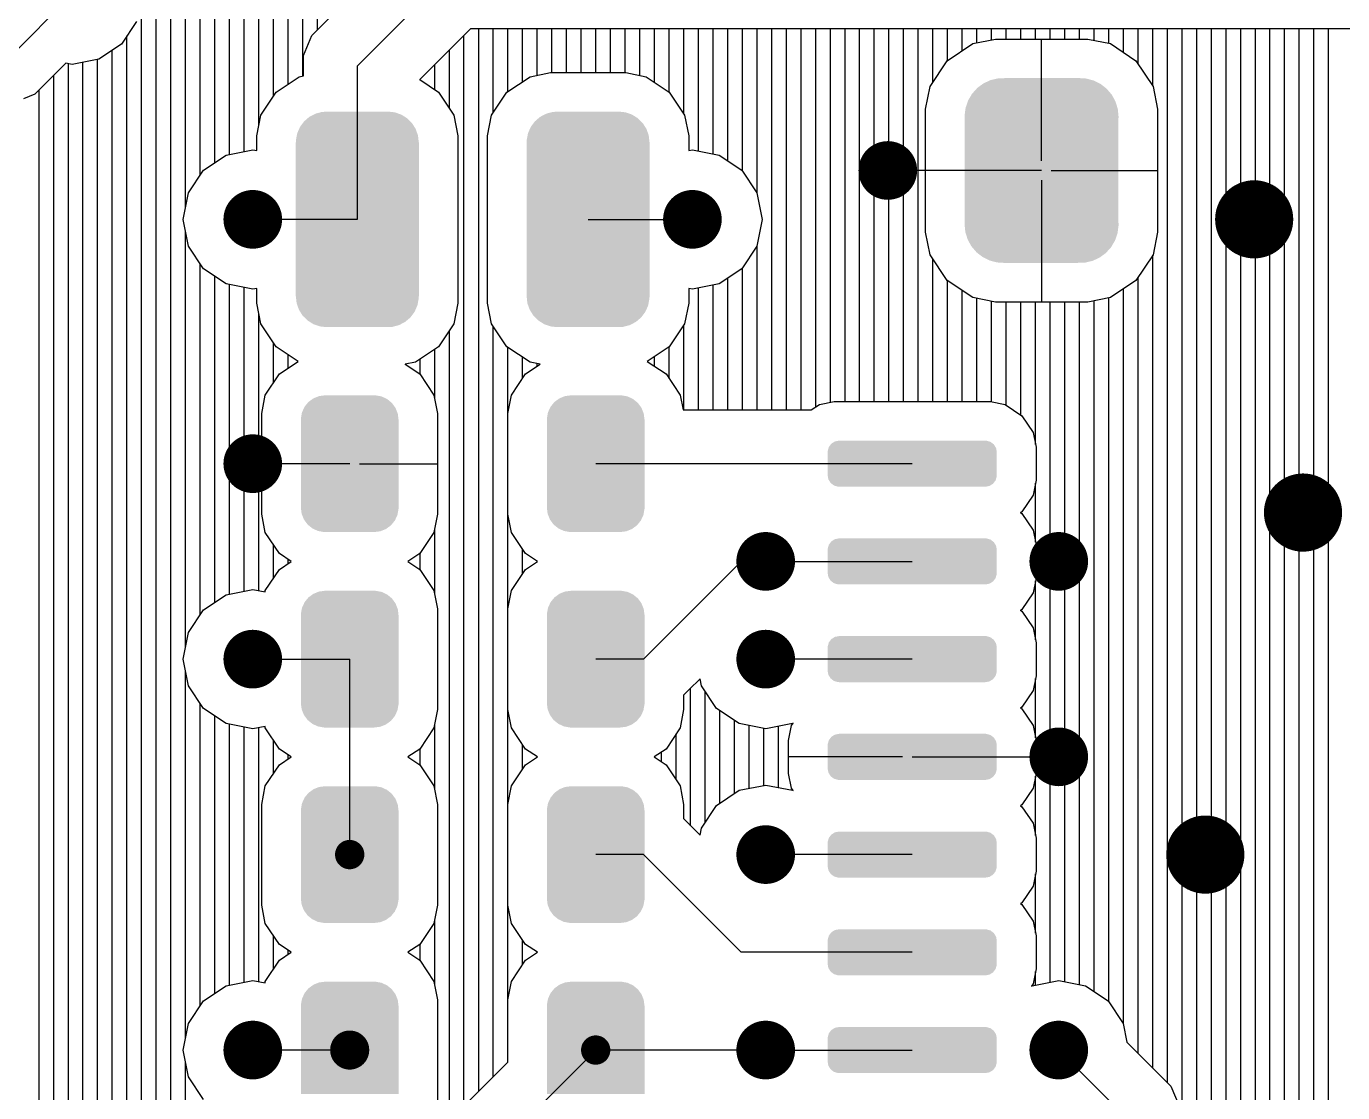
# Model space of a CAD drawing. Extents: x 295 to 953, y 10 to 290.
# Drawn here: x 593.44 to 621.68, y 112.09 to 134.95 of the extents above; entities that cross this region are included whole.
import ezdxf

# ---------------------------------------------------------------- set-up
doc = ezdxf.new("R2010")
doc.units = 0
doc.header["$LTSCALE"] = 5
doc.header["$MEASUREMENT"] = 0
doc.layers.get('0').update_dxf_attribs({"linetype": 'CONTINUOUS', "lineweight": 25})
doc.layers.add('DV-INT-A3_TOP', color=10, linetype='CONTINUOUS')

msp = doc.modelspace()

# ---------------------------------------------------------------- linework, layer by layer
for points, const_width in [([(611.606, 131.86, 1), (612.235, 131.86, 1)], 0.629), ([(619.36, 130.812, 1), (620.198, 130.812, 1)], 0.838), ([(597.985, 130.812, 1), (598.614, 130.812, 1)], 0.629), ([(607.415, 130.812, 1), (608.044, 130.812, 1)], 0.629), ([(597.985, 125.573, 1), (598.614, 125.573, 1)], 0.629), ([(620.407, 124.525, 1), (621.246, 124.525, 1)], 0.838), ([(608.987, 123.478, 1), (609.616, 123.478, 1)], 0.629), ([(615.273, 123.478, 1), (615.902, 123.478, 1)], 0.629), ([(597.985, 121.382, 1), (598.614, 121.382, 1)], 0.629), ([(608.987, 121.382, 1), (609.616, 121.382, 1)], 0.629), ([(615.273, 119.287, 1), (615.902, 119.287, 1)], 0.629), ([(618.312, 117.191, 1), (619.15, 117.191, 1)], 0.838), ([(608.987, 117.191, 1), (609.616, 117.191, 1)], 0.629), ([(600.221, 117.191, 1), (600.536, 117.191, 1)], 0.314), ([(597.985, 113, 1), (598.614, 113, 1)], 0.629), ([(608.987, 113, 1), (609.616, 113, 1)], 0.629), ([(615.273, 113, 1), (615.902, 113, 1)], 0.629), ([(600.169, 113, 1), (600.588, 113, 1)], 0.419), ([(605.498, 113, 1), (605.812, 113, 1)], 0.314)]:
    msp.add_lwpolyline(points, format="xyb", close=True, dxfattribs=dict(const_width=const_width))
for points in [[(614.271, 133.831), (614.286, 133.835), (616.176, 133.831), (616.116, 133.835)], [(614.286, 133.835), (614.452, 133.84), (616.116, 133.835), (616.033, 133.84)], [(615.986, 133.84), (616.01, 133.841), (616.033, 133.84), (616.01, 133.841)], [(613.728, 133.505), (613.825, 133.612), (616.707, 133.505), (616.616, 133.612)], [(613.825, 133.612), (613.84, 133.629), (616.616, 133.612), (616.595, 133.629)], [(613.84, 133.629), (613.956, 133.715), (616.595, 133.629), (616.485, 133.715)], [(613.956, 133.715), (613.973, 133.727), (616.485, 133.715), (616.46, 133.727)], [(613.973, 133.727), (614.106, 133.789), (616.46, 133.727), (616.336, 133.789)], [(614.106, 133.789), (614.124, 133.797), (616.336, 133.789), (616.305, 133.797)], [(614.124, 133.797), (614.271, 133.831), (616.305, 133.797), (616.176, 133.831)], [(613.59, 133.205), (613.636, 133.34), (616.846, 133.205), (616.804, 133.34)], [(613.636, 133.34), (613.644, 133.362), (616.804, 133.34), (616.792, 133.362)], [(613.644, 133.362), (613.717, 133.486), (616.792, 133.362), (616.724, 133.486)], [(613.717, 133.486), (613.728, 133.505), (616.724, 133.486), (616.707, 133.505)], [(599.48, 132.981), (599.513, 133.009), (601.609, 132.981), (601.564, 133.009)], [(599.513, 133.009), (599.609, 133.059), (601.564, 133.009), (601.483, 133.059)], [(599.609, 133.059), (599.645, 133.078), (601.483, 133.059), (601.428, 133.078)], [(599.645, 133.078), (599.755, 133.107), (601.428, 133.078), (601.343, 133.107)], [(599.755, 133.107), (599.788, 133.116), (601.343, 133.107), (601.26, 133.116)], [(599.788, 133.116), (599.937, 133.121), (601.26, 133.116), (601.214, 133.121)], [(601.148, 133.121), (601.195, 133.123), (601.214, 133.121), (601.195, 133.123)], [(604.43, 132.981), (604.463, 133.009), (606.559, 132.981), (606.513, 133.009)], [(604.463, 133.009), (604.558, 133.059), (606.513, 133.009), (606.433, 133.059)], [(604.558, 133.059), (604.594, 133.078), (606.433, 133.059), (606.378, 133.078)], [(604.594, 133.078), (604.705, 133.107), (606.378, 133.078), (606.292, 133.107)], [(604.705, 133.107), (604.738, 133.116), (606.292, 133.107), (606.21, 133.116)], [(604.738, 133.116), (604.886, 133.121), (606.21, 133.116), (606.163, 133.121)], [(606.098, 133.121), (606.144, 133.123), (606.163, 133.121), (606.144, 133.123)], [(613.568, 133.04), (613.586, 133.182), (616.868, 133.04), (616.853, 133.182)], [(613.568, 133.016), (613.568, 133.04), (616.87, 133.016), (616.868, 133.04)], [(613.57, 132.958), (613.568, 133.016), (616.868, 132.958), (616.87, 133.016)], [(613.586, 133.182), (613.59, 133.205), (616.853, 133.182), (616.846, 133.205)], [(599.253, 132.657), (599.294, 132.751), (601.827, 132.657), (601.794, 132.751)], [(599.294, 132.751), (599.312, 132.793), (601.794, 132.751), (601.767, 132.793)], [(599.312, 132.793), (599.374, 132.876), (601.767, 132.793), (601.715, 132.876)], [(599.374, 132.876), (599.4, 132.912), (601.715, 132.876), (601.678, 132.912)], [(599.4, 132.912), (599.48, 132.981), (601.678, 132.912), (601.609, 132.981)], [(604.203, 132.657), (604.243, 132.751), (606.777, 132.657), (606.744, 132.751)], [(604.243, 132.751), (604.262, 132.793), (606.744, 132.751), (606.717, 132.793)], [(604.262, 132.793), (604.323, 132.876), (606.717, 132.793), (606.664, 132.876)], [(604.323, 132.876), (604.35, 132.912), (606.664, 132.876), (606.628, 132.912)], [(604.35, 132.912), (604.43, 132.981), (606.628, 132.912), (606.559, 132.981)], [(613.57, 130.762), (613.57, 132.958), (616.868, 130.762), (616.868, 132.958)], [(599.222, 129.163), (599.222, 132.461), (601.862, 129.163), (601.862, 132.461)], [(599.224, 132.463), (599.226, 132.511), (601.86, 132.463), (601.855, 132.511)], [(599.224, 132.461), (599.224, 132.463), (601.86, 132.461), (601.86, 132.463)], [(599.226, 132.511), (599.244, 132.611), (601.855, 132.511), (601.843, 132.611)], [(599.244, 132.611), (599.253, 132.657), (601.843, 132.611), (601.827, 132.657)], [(604.171, 129.163), (604.171, 132.461), (606.812, 129.163), (606.812, 132.461)], [(604.174, 132.463), (604.175, 132.511), (606.81, 132.463), (606.804, 132.511)], [(604.174, 132.461), (604.174, 132.463), (606.81, 132.461), (606.81, 132.463)], [(604.175, 132.511), (604.194, 132.611), (606.804, 132.511), (606.793, 132.611)], [(604.194, 132.611), (604.203, 132.657), (606.793, 132.611), (606.777, 132.657)], [(613.568, 130.703), (613.57, 130.761), (616.87, 130.703), (616.868, 130.761)], [(613.57, 130.761), (613.57, 130.762), (616.868, 130.761), (616.868, 130.762)], [(613.57, 130.679), (613.568, 130.703), (616.87, 130.679), (616.87, 130.703)], [(613.584, 130.538), (613.57, 130.679), (616.851, 130.538), (616.87, 130.679)], [(613.592, 130.514), (613.584, 130.538), (616.848, 130.514), (616.851, 130.538)], [(613.634, 130.379), (613.592, 130.514), (616.802, 130.379), (616.848, 130.514)], [(613.646, 130.357), (613.634, 130.379), (616.794, 130.357), (616.802, 130.379)], [(613.714, 130.233), (613.646, 130.357), (616.721, 130.233), (616.794, 130.357)], [(613.731, 130.214), (613.714, 130.233), (616.71, 130.214), (616.721, 130.233)], [(613.822, 130.107), (613.731, 130.214), (616.613, 130.107), (616.71, 130.214)], [(613.843, 130.09), (613.822, 130.107), (616.598, 130.09), (616.613, 130.107)], [(613.953, 130.005), (613.843, 130.09), (616.482, 130.005), (616.598, 130.09)], [(613.978, 129.992), (613.953, 130.005), (616.464, 129.992), (616.482, 130.005)], [(614.102, 129.93), (613.978, 129.992), (616.331, 129.93), (616.464, 129.992)], [(614.132, 129.922), (614.102, 129.93), (616.314, 129.922), (616.331, 129.93)], [(614.262, 129.888), (614.132, 129.922), (616.167, 129.888), (616.314, 129.922)], [(614.321, 129.884), (614.262, 129.888), (616.152, 129.884), (616.167, 129.888)], [(614.405, 129.879), (614.321, 129.884), (615.986, 129.879), (616.152, 129.884)], [(614.428, 129.878), (614.405, 129.879), (614.428, 129.878), (614.452, 129.879)], [(599.224, 129.161), (599.224, 129.163), (601.86, 129.161), (601.86, 129.163)], [(599.229, 129.113), (599.224, 129.161), (601.858, 129.113), (601.86, 129.161)], [(599.241, 129.013), (599.229, 129.113), (601.84, 129.013), (601.858, 129.113)], [(604.174, 129.161), (604.174, 129.163), (606.81, 129.161), (606.81, 129.163)], [(604.179, 129.113), (604.174, 129.161), (606.808, 129.113), (606.81, 129.161)], [(604.19, 129.013), (604.179, 129.113), (606.789, 129.013), (606.808, 129.113)], [(599.257, 128.967), (599.241, 129.013), (601.831, 128.967), (601.84, 129.013)], [(599.29, 128.873), (599.257, 128.967), (601.79, 128.873), (601.831, 128.967)], [(599.316, 128.831), (599.29, 128.873), (601.772, 128.831), (601.79, 128.873)], [(599.369, 128.747), (599.316, 128.831), (601.71, 128.747), (601.772, 128.831)], [(604.206, 128.967), (604.19, 129.013), (606.781, 128.967), (606.789, 129.013)], [(604.24, 128.873), (604.206, 128.967), (606.74, 128.873), (606.781, 128.967)], [(604.266, 128.831), (604.24, 128.873), (606.721, 128.831), (606.74, 128.873)], [(604.319, 128.747), (604.266, 128.831), (606.66, 128.747), (606.721, 128.831)], [(599.406, 128.711), (599.369, 128.747), (601.684, 128.711), (601.71, 128.747)], [(599.475, 128.643), (599.406, 128.711), (601.604, 128.643), (601.684, 128.711)], [(599.52, 128.615), (599.475, 128.643), (601.571, 128.615), (601.604, 128.643)], [(599.601, 128.564), (599.52, 128.615), (601.475, 128.564), (601.571, 128.615)], [(599.656, 128.545), (599.601, 128.564), (601.44, 128.545), (601.475, 128.564)], [(599.741, 128.516), (599.656, 128.545), (601.328, 128.516), (601.44, 128.545)], [(599.823, 128.507), (599.741, 128.516), (601.296, 128.507), (601.328, 128.516)], [(599.869, 128.503), (599.823, 128.507), (601.147, 128.503), (601.296, 128.507)], [(599.889, 128.501), (599.869, 128.503), (599.889, 128.501), (599.937, 128.503)], [(604.355, 128.711), (604.319, 128.747), (606.633, 128.711), (606.66, 128.747)], [(604.424, 128.643), (604.355, 128.711), (606.553, 128.643), (606.633, 128.711)], [(604.47, 128.615), (604.424, 128.643), (606.521, 128.615), (606.553, 128.643)], [(604.55, 128.564), (604.47, 128.615), (606.425, 128.564), (606.521, 128.615)], [(604.605, 128.545), (604.55, 128.564), (606.389, 128.545), (606.425, 128.564)], [(604.691, 128.516), (604.605, 128.545), (606.278, 128.516), (606.389, 128.545)], [(604.772, 128.507), (604.691, 128.516), (606.245, 128.507), (606.278, 128.516)], [(604.819, 128.503), (604.772, 128.507), (606.097, 128.503), (606.245, 128.507)], [(604.839, 128.501), (604.819, 128.503), (604.839, 128.501), (604.886, 128.503)], [(599.4, 126.77), (599.41, 126.794), (601.361, 126.77), (601.343, 126.794)], [(599.41, 126.794), (599.478, 126.877), (601.343, 126.794), (601.282, 126.877)], [(599.478, 126.877), (599.494, 126.896), (601.282, 126.877), (601.259, 126.896)], [(599.494, 126.896), (599.582, 126.96), (601.259, 126.896), (601.18, 126.96)], [(599.582, 126.96), (599.601, 126.974), (601.18, 126.96), (601.15, 126.974)], [(599.601, 126.974), (599.705, 127.016), (601.15, 126.974), (601.06, 127.016)], [(599.705, 127.016), (599.723, 127.023), (601.06, 127.016), (601.018, 127.023)], [(599.723, 127.023), (599.849, 127.039), (601.018, 127.023), (600.93, 127.039)], [(599.849, 127.039), (599.855, 127.04), (600.93, 127.039), (600.902, 127.04)], [(604.676, 126.77), (604.687, 126.794), (606.637, 126.77), (606.62, 126.794)], [(604.687, 126.794), (604.755, 126.877), (606.62, 126.794), (606.559, 126.877)], [(604.755, 126.877), (604.77, 126.896), (606.559, 126.877), (606.535, 126.896)], [(604.77, 126.896), (604.858, 126.96), (606.535, 126.896), (606.456, 126.96)], [(604.858, 126.96), (604.877, 126.974), (606.456, 126.96), (606.426, 126.974)], [(604.877, 126.974), (604.981, 127.016), (606.426, 126.974), (606.336, 127.016)], [(604.981, 127.016), (605, 127.023), (606.336, 127.016), (606.295, 127.023)], [(605, 127.023), (605.126, 127.039), (606.295, 127.023), (606.206, 127.039)], [(605.126, 127.039), (605.131, 127.04), (606.206, 127.039), (606.179, 127.04)], [(599.331, 126.516), (599.332, 126.543), (601.426, 126.516), (601.423, 126.543)], [(599.331, 124.63), (599.331, 126.516), (601.426, 124.63), (601.426, 126.516)], [(599.332, 126.543), (599.35, 126.647), (601.423, 126.543), (601.41, 126.647)], [(599.35, 126.647), (599.355, 126.673), (601.41, 126.647), (601.399, 126.673)], [(599.355, 126.673), (599.4, 126.77), (601.399, 126.673), (601.361, 126.77)], [(604.607, 126.516), (604.608, 126.543), (606.703, 126.516), (606.699, 126.543)], [(604.607, 124.63), (604.607, 126.516), (606.703, 124.63), (606.703, 126.516)], [(604.608, 126.543), (604.627, 126.647), (606.699, 126.543), (606.686, 126.647)], [(604.627, 126.647), (604.631, 126.673), (606.686, 126.647), (606.676, 126.673)], [(604.631, 126.673), (604.676, 126.77), (606.676, 126.673), (606.637, 126.77)], [(610.65, 125.909), (610.656, 125.931), (614.243, 125.909), (614.229, 125.931)], [(610.656, 125.931), (610.698, 125.987), (614.229, 125.931), (614.195, 125.987)], [(610.698, 125.987), (610.711, 126.003), (614.195, 125.987), (614.173, 126.003)], [(610.711, 126.003), (610.772, 126.041), (614.173, 126.003), (614.123, 126.041)], [(610.772, 126.041), (610.788, 126.051), (614.123, 126.041), (614.089, 126.051)], [(610.788, 126.051), (610.871, 126.066), (614.089, 126.051), (614.036, 126.066)], [(610.871, 126.066), (610.877, 126.068), (614.036, 126.066), (614.012, 126.068)], [(610.63, 125.82), (610.631, 125.844), (614.259, 125.82), (614.255, 125.844)], [(610.63, 125.326), (610.63, 125.82), (614.259, 125.326), (614.259, 125.82)], [(610.631, 125.844), (610.65, 125.909), (614.255, 125.844), (614.243, 125.909)], [(610.634, 125.302), (610.63, 125.326), (614.258, 125.302), (614.259, 125.326)], [(610.646, 125.237), (610.634, 125.302), (614.239, 125.237), (614.258, 125.302)], [(610.66, 125.215), (610.646, 125.237), (614.233, 125.215), (614.239, 125.237)], [(610.694, 125.16), (610.66, 125.215), (614.191, 125.16), (614.233, 125.215)], [(610.716, 125.143), (610.694, 125.16), (614.178, 125.143), (614.191, 125.16)], [(610.766, 125.105), (610.716, 125.143), (614.117, 125.105), (614.178, 125.143)], [(610.8, 125.095), (610.766, 125.105), (614.101, 125.095), (614.117, 125.105)], [(610.853, 125.08), (610.8, 125.095), (614.018, 125.08), (614.101, 125.095)], [(610.877, 125.079), (610.853, 125.08), (614.012, 125.079), (614.018, 125.08)], [(599.334, 124.603), (599.331, 124.63), (601.426, 124.603), (601.426, 124.63)], [(599.348, 124.499), (599.334, 124.603), (601.407, 124.499), (601.426, 124.603)], [(604.611, 124.603), (604.607, 124.63), (606.702, 124.603), (606.703, 124.63)], [(604.624, 124.499), (604.611, 124.603), (606.683, 124.499), (606.702, 124.603)], [(599.358, 124.473), (599.348, 124.499), (601.402, 124.473), (601.407, 124.499)], [(599.397, 124.376), (599.358, 124.473), (601.358, 124.376), (601.402, 124.473)], [(599.414, 124.353), (599.397, 124.376), (601.347, 124.353), (601.358, 124.376)], [(599.475, 124.269), (599.414, 124.353), (601.279, 124.269), (601.347, 124.353)], [(599.498, 124.25), (599.475, 124.269), (601.263, 124.25), (601.279, 124.269)], [(599.577, 124.186), (599.498, 124.25), (601.175, 124.186), (601.263, 124.25)], [(604.634, 124.473), (604.624, 124.499), (606.679, 124.473), (606.683, 124.499)], [(604.673, 124.376), (604.634, 124.473), (606.634, 124.376), (606.679, 124.473)], [(604.69, 124.353), (604.673, 124.376), (606.623, 124.353), (606.634, 124.376)], [(604.751, 124.269), (604.69, 124.353), (606.555, 124.269), (606.623, 124.353)], [(604.775, 124.25), (604.751, 124.269), (606.54, 124.25), (606.555, 124.269)], [(604.854, 124.186), (604.775, 124.25), (606.452, 124.186), (606.54, 124.25)], [(599.607, 124.172), (599.577, 124.186), (601.156, 124.172), (601.175, 124.186)], [(599.697, 124.13), (599.607, 124.172), (601.052, 124.13), (601.156, 124.172)], [(599.739, 124.123), (599.697, 124.13), (601.034, 124.123), (601.052, 124.13)], [(599.828, 124.107), (599.739, 124.123), (600.908, 124.107), (601.034, 124.123)], [(599.855, 124.106), (599.828, 124.107), (600.902, 124.106), (600.908, 124.107)], [(604.884, 124.172), (604.854, 124.186), (606.433, 124.172), (606.452, 124.186)], [(604.974, 124.13), (604.884, 124.172), (606.329, 124.13), (606.433, 124.172)], [(605.015, 124.123), (604.974, 124.13), (606.31, 124.123), (606.329, 124.13)], [(605.104, 124.107), (605.015, 124.123), (606.184, 124.107), (606.31, 124.123)], [(605.131, 124.106), (605.104, 124.107), (606.179, 124.106), (606.184, 124.107)], [(610.772, 123.946), (610.788, 123.955), (614.123, 123.946), (614.089, 123.955)], [(610.788, 123.955), (610.871, 123.971), (614.089, 123.955), (614.036, 123.971)], [(610.871, 123.971), (610.877, 123.972), (614.036, 123.971), (614.012, 123.972)], [(610.63, 123.725), (610.631, 123.748), (614.259, 123.725), (614.255, 123.748)], [(610.63, 123.23), (610.63, 123.725), (614.259, 123.23), (614.259, 123.725)], [(610.631, 123.748), (610.65, 123.814), (614.255, 123.748), (614.243, 123.814)], [(610.65, 123.814), (610.656, 123.836), (614.243, 123.814), (614.229, 123.836)], [(610.656, 123.836), (610.698, 123.891), (614.229, 123.836), (614.195, 123.891)], [(610.698, 123.891), (610.711, 123.908), (614.195, 123.891), (614.173, 123.908)], [(610.711, 123.908), (610.772, 123.946), (614.173, 123.908), (614.123, 123.946)], [(610.634, 123.207), (610.63, 123.23), (614.258, 123.207), (614.259, 123.23)], [(610.646, 123.141), (610.634, 123.207), (614.239, 123.141), (614.258, 123.207)], [(610.66, 123.12), (610.646, 123.141), (614.233, 123.12), (614.239, 123.141)], [(610.694, 123.064), (610.66, 123.12), (614.191, 123.064), (614.233, 123.12)], [(599.601, 122.783), (599.705, 122.825), (601.15, 122.783), (601.06, 122.825)], [(599.705, 122.825), (599.723, 122.832), (601.06, 122.825), (601.018, 122.832)], [(599.723, 122.832), (599.849, 122.848), (601.018, 122.832), (600.93, 122.848)], [(599.849, 122.848), (599.855, 122.849), (600.93, 122.848), (600.902, 122.849)], [(604.877, 122.783), (604.981, 122.825), (606.426, 122.783), (606.336, 122.825)], [(604.981, 122.825), (605, 122.832), (606.336, 122.825), (606.295, 122.832)], [(605, 122.832), (605.126, 122.848), (606.295, 122.832), (606.206, 122.848)], [(605.126, 122.848), (605.131, 122.849), (606.206, 122.848), (606.179, 122.849)], [(610.716, 123.047), (610.694, 123.064), (614.178, 123.047), (614.191, 123.064)], [(610.766, 123.009), (610.716, 123.047), (614.117, 123.009), (614.178, 123.047)], [(610.8, 123), (610.766, 123.009), (614.101, 123), (614.117, 123.009)], [(610.853, 122.984), (610.8, 123), (614.018, 122.984), (614.101, 123)], [(610.877, 122.983), (610.853, 122.984), (614.012, 122.983), (614.018, 122.984)], [(599.355, 122.482), (599.4, 122.579), (601.399, 122.482), (601.361, 122.579)], [(599.4, 122.579), (599.41, 122.603), (601.361, 122.579), (601.343, 122.603)], [(599.41, 122.603), (599.478, 122.686), (601.343, 122.603), (601.282, 122.686)], [(599.478, 122.686), (599.494, 122.705), (601.282, 122.686), (601.259, 122.705)], [(599.494, 122.705), (599.582, 122.769), (601.259, 122.705), (601.18, 122.769)], [(599.582, 122.769), (599.601, 122.783), (601.18, 122.769), (601.15, 122.783)], [(604.631, 122.482), (604.676, 122.579), (606.676, 122.482), (606.637, 122.579)], [(604.676, 122.579), (604.687, 122.603), (606.637, 122.579), (606.62, 122.603)], [(604.687, 122.603), (604.755, 122.686), (606.62, 122.603), (606.559, 122.686)], [(604.755, 122.686), (604.77, 122.705), (606.559, 122.686), (606.535, 122.705)], [(604.77, 122.705), (604.858, 122.769), (606.535, 122.705), (606.456, 122.769)], [(604.858, 122.769), (604.877, 122.783), (606.456, 122.769), (606.426, 122.783)], [(599.331, 122.325), (599.332, 122.352), (601.426, 122.325), (601.423, 122.352)], [(599.331, 120.439), (599.331, 122.325), (601.426, 120.439), (601.426, 122.325)], [(599.332, 122.352), (599.35, 122.456), (601.423, 122.352), (601.41, 122.456)], [(599.35, 122.456), (599.355, 122.482), (601.41, 122.456), (601.399, 122.482)], [(604.607, 122.325), (604.608, 122.352), (606.703, 122.325), (606.699, 122.352)], [(604.607, 120.439), (604.607, 122.325), (606.703, 120.439), (606.703, 122.325)], [(604.608, 122.352), (604.627, 122.456), (606.699, 122.352), (606.686, 122.456)], [(604.627, 122.456), (604.631, 122.482), (606.686, 122.456), (606.676, 122.482)], [(610.631, 121.653), (610.65, 121.718), (614.255, 121.653), (614.243, 121.718)], [(610.65, 121.718), (610.656, 121.74), (614.243, 121.718), (614.229, 121.74)], [(610.656, 121.74), (610.698, 121.796), (614.229, 121.74), (614.195, 121.796)], [(610.698, 121.796), (610.711, 121.812), (614.195, 121.796), (614.173, 121.812)], [(610.711, 121.812), (610.772, 121.85), (614.173, 121.812), (614.123, 121.85)], [(610.772, 121.85), (610.788, 121.86), (614.123, 121.85), (614.089, 121.86)], [(610.788, 121.86), (610.871, 121.875), (614.089, 121.86), (614.036, 121.875)], [(610.871, 121.875), (610.877, 121.877), (614.036, 121.875), (614.012, 121.877)], [(610.63, 121.629), (610.631, 121.653), (614.259, 121.629), (614.255, 121.653)], [(610.63, 121.135), (610.63, 121.629), (614.259, 121.135), (614.259, 121.629)], [(610.634, 121.111), (610.63, 121.135), (614.258, 121.111), (614.259, 121.135)], [(610.646, 121.046), (610.634, 121.111), (614.239, 121.046), (614.258, 121.111)], [(610.66, 121.024), (610.646, 121.046), (614.233, 121.024), (614.239, 121.046)], [(610.694, 120.969), (610.66, 121.024), (614.191, 120.969), (614.233, 121.024)], [(610.716, 120.952), (610.694, 120.969), (614.178, 120.952), (614.191, 120.969)], [(610.766, 120.914), (610.716, 120.952), (614.117, 120.914), (614.178, 120.952)], [(610.8, 120.904), (610.766, 120.914), (614.101, 120.904), (614.117, 120.914)], [(610.853, 120.889), (610.8, 120.904), (614.018, 120.889), (614.101, 120.904)], [(610.877, 120.888), (610.853, 120.889), (614.012, 120.888), (614.018, 120.889)], [(599.334, 120.412), (599.331, 120.439), (601.426, 120.412), (601.426, 120.439)], [(599.348, 120.308), (599.334, 120.412), (601.407, 120.308), (601.426, 120.412)], [(599.358, 120.282), (599.348, 120.308), (601.402, 120.282), (601.407, 120.308)], [(599.397, 120.185), (599.358, 120.282), (601.358, 120.185), (601.402, 120.282)], [(604.611, 120.412), (604.607, 120.439), (606.702, 120.412), (606.703, 120.439)], [(604.624, 120.308), (604.611, 120.412), (606.683, 120.308), (606.702, 120.412)], [(604.634, 120.282), (604.624, 120.308), (606.679, 120.282), (606.683, 120.308)], [(604.673, 120.185), (604.634, 120.282), (606.634, 120.185), (606.679, 120.282)], [(599.414, 120.162), (599.397, 120.185), (601.347, 120.162), (601.358, 120.185)], [(599.475, 120.078), (599.414, 120.162), (601.279, 120.078), (601.347, 120.162)], [(599.498, 120.059), (599.475, 120.078), (601.263, 120.059), (601.279, 120.078)], [(599.577, 119.995), (599.498, 120.059), (601.175, 119.995), (601.263, 120.059)], [(604.69, 120.162), (604.673, 120.185), (606.623, 120.162), (606.634, 120.185)], [(604.751, 120.078), (604.69, 120.162), (606.555, 120.078), (606.623, 120.162)], [(604.775, 120.059), (604.751, 120.078), (606.54, 120.059), (606.555, 120.078)], [(604.854, 119.995), (604.775, 120.059), (606.452, 119.995), (606.54, 120.059)], [(599.607, 119.981), (599.577, 119.995), (601.156, 119.981), (601.175, 119.995)], [(599.697, 119.939), (599.607, 119.981), (601.052, 119.939), (601.156, 119.981)], [(599.739, 119.932), (599.697, 119.939), (601.034, 119.932), (601.052, 119.939)], [(599.828, 119.916), (599.739, 119.932), (600.908, 119.916), (601.034, 119.932)], [(599.855, 119.915), (599.828, 119.916), (600.902, 119.915), (600.908, 119.916)], [(604.884, 119.981), (604.854, 119.995), (606.433, 119.981), (606.452, 119.995)], [(604.974, 119.939), (604.884, 119.981), (606.329, 119.939), (606.433, 119.981)], [(605.015, 119.932), (604.974, 119.939), (606.31, 119.932), (606.329, 119.939)], [(605.104, 119.916), (605.015, 119.932), (606.184, 119.916), (606.31, 119.932)], [(605.131, 119.915), (605.104, 119.916), (606.179, 119.915), (606.184, 119.916)], [(610.698, 119.7), (610.711, 119.717), (614.195, 119.7), (614.173, 119.717)], [(610.711, 119.717), (610.772, 119.755), (614.173, 119.717), (614.123, 119.755)], [(610.772, 119.755), (610.788, 119.764), (614.123, 119.755), (614.089, 119.764)], [(610.788, 119.764), (610.871, 119.78), (614.089, 119.764), (614.036, 119.78)], [(610.871, 119.78), (610.877, 119.781), (614.036, 119.78), (614.012, 119.781)], [(610.63, 119.534), (610.631, 119.557), (614.259, 119.534), (614.255, 119.557)], [(610.63, 119.039), (610.63, 119.534), (614.259, 119.039), (614.259, 119.534)], [(610.631, 119.557), (610.65, 119.623), (614.255, 119.557), (614.243, 119.623)], [(610.65, 119.623), (610.656, 119.645), (614.243, 119.623), (614.229, 119.645)], [(610.656, 119.645), (610.698, 119.7), (614.229, 119.645), (614.195, 119.7)], [(610.634, 119.016), (610.63, 119.039), (614.258, 119.016), (614.259, 119.039)], [(610.646, 118.95), (610.634, 119.016), (614.239, 118.95), (614.258, 119.016)], [(610.66, 118.929), (610.646, 118.95), (614.233, 118.929), (614.239, 118.95)], [(610.694, 118.873), (610.66, 118.929), (614.191, 118.873), (614.233, 118.929)], [(610.716, 118.856), (610.694, 118.873), (614.178, 118.856), (614.191, 118.873)], [(599.582, 118.578), (599.601, 118.592), (601.18, 118.578), (601.15, 118.592)], [(599.601, 118.592), (599.705, 118.634), (601.15, 118.592), (601.06, 118.634)], [(599.705, 118.634), (599.723, 118.641), (601.06, 118.634), (601.018, 118.641)], [(599.723, 118.641), (599.849, 118.657), (601.018, 118.641), (600.93, 118.657)], [(599.849, 118.657), (599.855, 118.658), (600.93, 118.657), (600.902, 118.658)], [(604.858, 118.578), (604.877, 118.592), (606.456, 118.578), (606.426, 118.592)], [(604.877, 118.592), (604.981, 118.634), (606.426, 118.592), (606.336, 118.634)], [(604.981, 118.634), (605, 118.641), (606.336, 118.634), (606.295, 118.641)], [(605, 118.641), (605.126, 118.657), (606.295, 118.641), (606.206, 118.657)], [(605.126, 118.657), (605.131, 118.658), (606.206, 118.657), (606.179, 118.658)], [(610.766, 118.818), (610.716, 118.856), (614.117, 118.818), (614.178, 118.856)], [(610.8, 118.809), (610.766, 118.818), (614.101, 118.809), (614.117, 118.818)], [(610.853, 118.793), (610.8, 118.809), (614.018, 118.793), (614.101, 118.809)], [(610.877, 118.792), (610.853, 118.793), (614.012, 118.792), (614.018, 118.793)], [(599.355, 118.291), (599.4, 118.388), (601.399, 118.291), (601.361, 118.388)], [(599.4, 118.388), (599.41, 118.412), (601.361, 118.388), (601.343, 118.412)], [(599.41, 118.412), (599.478, 118.495), (601.343, 118.412), (601.282, 118.495)], [(599.478, 118.495), (599.494, 118.514), (601.282, 118.495), (601.259, 118.514)], [(599.494, 118.514), (599.582, 118.578), (601.259, 118.514), (601.18, 118.578)], [(604.631, 118.291), (604.676, 118.388), (606.676, 118.291), (606.637, 118.388)], [(604.676, 118.388), (604.687, 118.412), (606.637, 118.388), (606.62, 118.412)], [(604.687, 118.412), (604.755, 118.495), (606.62, 118.412), (606.559, 118.495)], [(604.755, 118.495), (604.77, 118.514), (606.559, 118.495), (606.535, 118.514)], [(604.77, 118.514), (604.858, 118.578), (606.535, 118.514), (606.456, 118.578)], [(599.331, 118.134), (599.332, 118.161), (601.426, 118.134), (601.423, 118.161)], [(599.331, 116.248), (599.331, 118.134), (601.426, 116.248), (601.426, 118.134)], [(599.332, 118.161), (599.35, 118.265), (601.423, 118.161), (601.41, 118.265)], [(599.35, 118.265), (599.355, 118.291), (601.41, 118.265), (601.399, 118.291)], [(604.607, 118.134), (604.608, 118.161), (606.703, 118.134), (606.699, 118.161)], [(604.607, 116.248), (604.607, 118.134), (606.703, 116.248), (606.703, 118.134)], [(604.608, 118.161), (604.627, 118.265), (606.699, 118.161), (606.686, 118.265)], [(604.627, 118.265), (604.631, 118.291), (606.686, 118.265), (606.676, 118.291)], [(610.63, 117.438), (610.631, 117.462), (614.259, 117.438), (614.255, 117.462)], [(610.631, 117.462), (610.65, 117.527), (614.255, 117.462), (614.243, 117.527)], [(610.65, 117.527), (610.656, 117.549), (614.243, 117.527), (614.229, 117.549)], [(610.656, 117.549), (610.698, 117.605), (614.229, 117.549), (614.195, 117.605)], [(610.698, 117.605), (610.711, 117.621), (614.195, 117.605), (614.173, 117.621)], [(610.711, 117.621), (610.772, 117.659), (614.173, 117.621), (614.123, 117.659)], [(610.772, 117.659), (610.788, 117.669), (614.123, 117.659), (614.089, 117.669)], [(610.788, 117.669), (610.871, 117.684), (614.089, 117.669), (614.036, 117.684)], [(610.871, 117.684), (610.877, 117.686), (614.036, 117.684), (614.012, 117.686)], [(610.63, 116.944), (610.63, 117.438), (614.259, 116.944), (614.259, 117.438)], [(610.634, 116.92), (610.63, 116.944), (614.258, 116.92), (614.259, 116.944)], [(610.646, 116.855), (610.634, 116.92), (614.239, 116.855), (614.258, 116.92)], [(610.66, 116.833), (610.646, 116.855), (614.233, 116.833), (614.239, 116.855)], [(610.694, 116.778), (610.66, 116.833), (614.191, 116.778), (614.233, 116.833)], [(610.716, 116.761), (610.694, 116.778), (614.178, 116.761), (614.191, 116.778)], [(610.766, 116.723), (610.716, 116.761), (614.117, 116.723), (614.178, 116.761)], [(610.8, 116.713), (610.766, 116.723), (614.101, 116.713), (614.117, 116.723)], [(610.853, 116.698), (610.8, 116.713), (614.018, 116.698), (614.101, 116.713)], [(610.877, 116.697), (610.853, 116.698), (614.012, 116.697), (614.018, 116.698)], [(599.334, 116.221), (599.331, 116.248), (601.426, 116.221), (601.426, 116.248)], [(599.348, 116.117), (599.334, 116.221), (601.407, 116.117), (601.426, 116.221)], [(599.358, 116.091), (599.348, 116.117), (601.402, 116.091), (601.407, 116.117)], [(599.397, 115.994), (599.358, 116.091), (601.358, 115.994), (601.402, 116.091)], [(604.611, 116.221), (604.607, 116.248), (606.702, 116.221), (606.703, 116.248)], [(604.624, 116.117), (604.611, 116.221), (606.683, 116.117), (606.702, 116.221)], [(604.634, 116.091), (604.624, 116.117), (606.679, 116.091), (606.683, 116.117)], [(604.673, 115.994), (604.634, 116.091), (606.634, 115.994), (606.679, 116.091)], [(599.414, 115.971), (599.397, 115.994), (601.347, 115.971), (601.358, 115.994)], [(599.475, 115.887), (599.414, 115.971), (601.279, 115.887), (601.347, 115.971)], [(599.498, 115.868), (599.475, 115.887), (601.263, 115.868), (601.279, 115.887)], [(599.577, 115.804), (599.498, 115.868), (601.175, 115.804), (601.263, 115.868)], [(599.607, 115.79), (599.577, 115.804), (601.156, 115.79), (601.175, 115.804)], [(599.697, 115.748), (599.607, 115.79), (601.052, 115.748), (601.156, 115.79)], [(604.69, 115.971), (604.673, 115.994), (606.623, 115.971), (606.634, 115.994)], [(604.751, 115.887), (604.69, 115.971), (606.555, 115.887), (606.623, 115.971)], [(604.775, 115.868), (604.751, 115.887), (606.54, 115.868), (606.555, 115.887)], [(604.854, 115.804), (604.775, 115.868), (606.452, 115.804), (606.54, 115.868)], [(604.884, 115.79), (604.854, 115.804), (606.433, 115.79), (606.452, 115.804)], [(604.974, 115.748), (604.884, 115.79), (606.329, 115.748), (606.433, 115.79)], [(599.739, 115.741), (599.697, 115.748), (601.034, 115.741), (601.052, 115.748)], [(599.828, 115.725), (599.739, 115.741), (600.908, 115.725), (601.034, 115.741)], [(599.855, 115.724), (599.828, 115.725), (600.902, 115.724), (600.908, 115.725)], [(605.015, 115.741), (604.974, 115.748), (606.31, 115.741), (606.329, 115.748)], [(605.104, 115.725), (605.015, 115.741), (606.184, 115.725), (606.31, 115.741)], [(605.131, 115.724), (605.104, 115.725), (606.179, 115.724), (606.184, 115.725)], [(610.656, 115.454), (610.698, 115.509), (614.229, 115.454), (614.195, 115.509)], [(610.698, 115.509), (610.711, 115.526), (614.195, 115.509), (614.173, 115.526)], [(610.711, 115.526), (610.772, 115.564), (614.173, 115.526), (614.123, 115.564)], [(610.772, 115.564), (610.788, 115.573), (614.123, 115.564), (614.089, 115.573)], [(610.788, 115.573), (610.871, 115.589), (614.089, 115.573), (614.036, 115.589)], [(610.871, 115.589), (610.877, 115.59), (614.036, 115.589), (614.012, 115.59)], [(610.63, 115.343), (610.631, 115.366), (614.259, 115.343), (614.255, 115.366)], [(610.63, 114.848), (610.63, 115.343), (614.259, 114.848), (614.259, 115.343)], [(610.631, 115.366), (610.65, 115.432), (614.255, 115.366), (614.243, 115.432)], [(610.65, 115.432), (610.656, 115.454), (614.243, 115.432), (614.229, 115.454)], [(610.634, 114.825), (610.63, 114.848), (614.258, 114.825), (614.259, 114.848)], [(610.646, 114.759), (610.634, 114.825), (614.239, 114.759), (614.258, 114.825)], [(610.66, 114.738), (610.646, 114.759), (614.233, 114.738), (614.239, 114.759)], [(610.694, 114.682), (610.66, 114.738), (614.191, 114.682), (614.233, 114.738)], [(610.716, 114.665), (610.694, 114.682), (614.178, 114.665), (614.191, 114.682)], [(610.766, 114.627), (610.716, 114.665), (614.117, 114.627), (614.178, 114.665)], [(599.494, 114.323), (599.582, 114.387), (601.259, 114.323), (601.18, 114.387)], [(599.582, 114.387), (599.601, 114.401), (601.18, 114.387), (601.15, 114.401)], [(599.601, 114.401), (599.705, 114.443), (601.15, 114.401), (601.06, 114.443)], [(599.705, 114.443), (599.723, 114.45), (601.06, 114.443), (601.018, 114.45)], [(599.723, 114.45), (599.849, 114.466), (601.018, 114.45), (600.93, 114.466)], [(599.849, 114.466), (599.855, 114.467), (600.93, 114.466), (600.902, 114.467)], [(604.77, 114.323), (604.858, 114.387), (606.535, 114.323), (606.456, 114.387)], [(604.858, 114.387), (604.877, 114.401), (606.456, 114.387), (606.426, 114.401)], [(604.877, 114.401), (604.981, 114.443), (606.426, 114.401), (606.336, 114.443)], [(604.981, 114.443), (605, 114.45), (606.336, 114.443), (606.295, 114.45)], [(605, 114.45), (605.126, 114.466), (606.295, 114.45), (606.206, 114.466)], [(605.126, 114.466), (605.131, 114.467), (606.206, 114.466), (606.179, 114.467)], [(610.8, 114.618), (610.766, 114.627), (614.101, 114.618), (614.117, 114.627)], [(610.853, 114.602), (610.8, 114.618), (614.018, 114.602), (614.101, 114.618)], [(610.877, 114.601), (610.853, 114.602), (614.012, 114.601), (614.018, 114.602)], [(599.332, 113.97), (599.35, 114.074), (601.423, 113.97), (601.41, 114.074)], [(599.35, 114.074), (599.355, 114.1), (601.41, 114.074), (601.399, 114.1)], [(599.355, 114.1), (599.4, 114.197), (601.399, 114.1), (601.361, 114.197)], [(599.4, 114.197), (599.41, 114.221), (601.361, 114.197), (601.343, 114.221)], [(599.41, 114.221), (599.478, 114.304), (601.343, 114.221), (601.282, 114.304)], [(599.478, 114.304), (599.494, 114.323), (601.282, 114.304), (601.259, 114.323)], [(604.608, 113.97), (604.627, 114.074), (606.699, 113.97), (606.686, 114.074)], [(604.627, 114.074), (604.631, 114.1), (606.686, 114.074), (606.676, 114.1)], [(604.631, 114.1), (604.676, 114.197), (606.676, 114.1), (606.637, 114.197)], [(604.676, 114.197), (604.687, 114.221), (606.637, 114.197), (606.62, 114.221)], [(604.687, 114.221), (604.755, 114.304), (606.62, 114.221), (606.559, 114.304)], [(604.755, 114.304), (604.77, 114.323), (606.559, 114.304), (606.535, 114.323)], [(599.331, 113.943), (599.332, 113.97), (601.426, 113.943), (601.423, 113.97)], [(599.331, 112.057), (599.331, 113.943), (601.426, 112.057), (601.426, 113.943)], [(604.607, 113.943), (604.608, 113.97), (606.703, 113.943), (606.699, 113.97)], [(604.607, 112.057), (604.607, 113.943), (606.703, 112.057), (606.703, 113.943)], [(610.63, 113.247), (610.631, 113.271), (614.259, 113.247), (614.255, 113.271)], [(610.63, 112.753), (610.63, 113.247), (614.259, 112.753), (614.259, 113.247)], [(610.631, 113.271), (610.65, 113.336), (614.255, 113.271), (614.243, 113.336)], [(610.65, 113.336), (610.656, 113.358), (614.243, 113.336), (614.229, 113.358)], [(610.656, 113.358), (610.698, 113.414), (614.229, 113.358), (614.195, 113.414)], [(610.698, 113.414), (610.711, 113.43), (614.195, 113.414), (614.173, 113.43)], [(610.711, 113.43), (610.772, 113.468), (614.173, 113.43), (614.123, 113.468)], [(610.772, 113.468), (610.788, 113.478), (614.123, 113.468), (614.089, 113.478)], [(610.788, 113.478), (610.871, 113.493), (614.089, 113.478), (614.036, 113.493)], [(610.871, 113.493), (610.877, 113.495), (614.036, 113.493), (614.012, 113.495)], [(610.634, 112.729), (610.63, 112.753), (614.258, 112.729), (614.259, 112.753)], [(610.646, 112.664), (610.634, 112.729), (614.239, 112.664), (614.258, 112.729)], [(610.66, 112.642), (610.646, 112.664), (614.233, 112.642), (614.239, 112.664)], [(610.694, 112.587), (610.66, 112.642), (614.191, 112.587), (614.233, 112.642)], [(610.716, 112.57), (610.694, 112.587), (614.178, 112.57), (614.191, 112.587)], [(610.766, 112.532), (610.716, 112.57), (614.117, 112.532), (614.178, 112.57)], [(610.8, 112.522), (610.766, 112.532), (614.101, 112.522), (614.117, 112.532)], [(610.853, 112.507), (610.8, 112.522), (614.018, 112.507), (614.101, 112.522)], [(610.877, 112.506), (610.853, 112.507), (614.012, 112.506), (614.018, 112.507)]]:
    msp.add_solid(points)
at = {"layer": 'DV-INT-A3_TOP', "color": 7}
for p, q in [((598.115, 132.266), (598.115, 149.776)), ((598.43, 132.836), (598.43, 149.776)), ((598.744, 133.452), (598.744, 149.776)), ((599.058, 133.712), (599.058, 149.776)), ((599.373, 133.884), (599.373, 149.776)), ((599.687, 134.873), (599.687, 149.776)), ((597.801, 132.207), (597.801, 141.788)), ((597.487, 132.027), (597.487, 141.017)), ((597.172, 131.759), (597.172, 140.719)), ((596.229, 101.37), (596.229, 140.443)), ((596.544, 101.37), (596.544, 140.464)), ((596.858, 131.067), (596.858, 140.527)), ((599.566, 134.751), (601.514, 136.7)), ((602.491, 136.051), (600.542, 134.098)), ((593.095, 134.299), (594.423, 135.631)), ((595.915, 101.37), (595.915, 135.598)), ((595.806, 135.057), (595.483, 134.571)), ((595.601, 101.37), (595.601, 134.747)), ((599.389, 134.328), (599.566, 134.751)), ((602.969, 134.898), (601.883, 133.808)), ((602.83, 111.801), (602.83, 134.756)), ((655.452, 134.898), (602.969, 134.898)), ((603.145, 112.116), (603.145, 134.898)), ((603.459, 133.1), (603.459, 134.898)), ((603.773, 133.553), (603.773, 134.898)), ((604.088, 133.762), (604.088, 134.898)), ((604.402, 133.901), (604.402, 134.898)), ((604.716, 133.959), (604.716, 134.898)), ((605.031, 133.959), (605.031, 134.898)), ((605.345, 133.959), (605.345, 134.898)), ((605.659, 133.959), (605.659, 134.898)), ((605.974, 133.959), (605.974, 134.898)), ((606.288, 133.959), (606.288, 134.898)), ((606.602, 133.896), (606.602, 134.898)), ((606.917, 133.75), (606.917, 134.898)), ((607.231, 133.54), (607.231, 134.898)), ((607.545, 133.071), (607.545, 134.898)), ((607.859, 132.279), (607.859, 134.898)), ((608.174, 132.216), (608.174, 134.898)), ((608.488, 132.069), (608.488, 134.898)), ((608.802, 131.847), (608.802, 134.898)), ((609.117, 131.369), (609.117, 134.898)), ((609.431, 126.726), (609.431, 134.898)), ((609.745, 126.726), (609.745, 134.898)), ((610.06, 126.726), (610.06, 134.898)), ((610.374, 126.784), (610.374, 134.898)), ((610.688, 126.889), (610.688, 134.898)), ((611.003, 126.906), (611.003, 134.898)), ((611.317, 126.906), (611.317, 134.898)), ((611.631, 126.906), (611.631, 134.898)), ((611.946, 126.906), (611.946, 134.898)), ((612.26, 126.906), (612.26, 134.898)), ((612.574, 126.906), (612.574, 134.898)), ((612.889, 133.754), (612.889, 134.898)), ((613.203, 134.215), (613.203, 134.898)), ((613.517, 134.429), (613.517, 134.898)), ((613.832, 134.596), (613.832, 134.898)), ((614.146, 134.659), (614.146, 134.898)), ((614.46, 134.676), (614.46, 134.898)), ((614.775, 134.676), (614.775, 134.898)), ((615.089, 134.676), (615.089, 134.898)), ((615.403, 134.676), (615.403, 134.898)), ((615.718, 134.676), (615.718, 134.898)), ((616.032, 134.676), (616.032, 134.898)), ((616.346, 134.647), (616.346, 134.898)), ((616.661, 134.584), (616.661, 134.898)), ((616.975, 134.391), (616.975, 134.898)), ((617.289, 134.144), (617.289, 134.898)), ((617.604, 133.674), (617.604, 134.898)), ((617.918, 112.3), (617.918, 134.898)), ((618.232, 108.729), (618.232, 134.898)), ((618.547, 108.537), (618.547, 134.898)), ((618.861, 108.239), (618.861, 134.898)), ((619.175, 107.468), (619.175, 134.898)), ((619.49, 101.37), (619.49, 134.898)), ((619.804, 101.37), (619.804, 134.898)), ((620.118, 101.37), (620.118, 134.898)), ((620.432, 101.37), (620.432, 134.898)), ((620.747, 101.37), (620.747, 134.898)), ((621.061, 101.37), (621.061, 134.898)), ((621.375, 101.37), (621.375, 134.898)), ((595.483, 134.571), (594.997, 134.248)), ((595.286, 101.37), (595.286, 134.441)), ((602.516, 133.192), (602.516, 134.441)), ((613.195, 134.211), (613.744, 134.58)), ((613.744, 134.58), (614.23, 134.676)), ((614.23, 134.676), (616.208, 134.676)), ((615.219, 132.069), (615.219, 134.676)), ((616.208, 134.676), (616.694, 134.58)), ((616.694, 134.58), (617.243, 134.211)), ((594.289, 134.16), (593.627, 133.498)), ((594.423, 134.135), (594.289, 134.16)), ((594.344, 101.37), (594.344, 134.152)), ((594.997, 134.248), (594.423, 134.135)), ((594.658, 101.37), (594.658, 134.181)), ((594.972, 101.37), (594.972, 134.244)), ((599.389, 133.888), (599.389, 134.328)), ((602.202, 133.595), (602.202, 134.127)), ((612.826, 133.662), (613.195, 134.211)), ((617.243, 134.211), (617.612, 133.662)), ((594.029, 101.37), (594.029, 133.901)), ((598.803, 133.54), (599.297, 133.871)), ((599.297, 133.871), (599.389, 133.888)), ((600.542, 134.098), (600.542, 130.812)), ((603.752, 133.54), (604.247, 133.871)), ((604.247, 133.871), (604.683, 133.959)), ((604.683, 133.959), (606.3, 133.959)), ((606.3, 133.959), (606.736, 133.871)), ((606.736, 133.871), (607.231, 133.54)), ((593.715, 101.37), (593.715, 133.586)), ((601.883, 133.808), (602.281, 133.54)), ((601.887, 133.804), (601.887, 133.813)), ((612.729, 133.176), (612.826, 133.662)), ((617.612, 133.662), (617.708, 133.176)), ((593.627, 133.498), (593.384, 133.398)), ((598.472, 133.046), (598.803, 133.54)), ((602.281, 133.54), (602.612, 133.046)), ((603.421, 133.046), (603.752, 133.54)), ((607.231, 133.54), (607.562, 133.046)), ((598.384, 132.606), (598.472, 133.046)), ((602.612, 133.046), (602.7, 132.606)), ((603.333, 132.606), (603.421, 133.046)), ((607.562, 133.046), (607.65, 132.606)), ((612.729, 130.539), (612.729, 133.176)), ((617.708, 133.176), (617.708, 130.539)), ((598.384, 132.287), (598.384, 132.606)), ((602.7, 132.606), (602.7, 129.014)), ((603.333, 129.014), (603.333, 132.606)), ((607.65, 132.606), (607.65, 132.287)), ((597.244, 131.868), (597.73, 132.191)), ((597.73, 132.191), (598.3, 132.304)), ((598.3, 132.304), (598.384, 132.287)), ((607.65, 132.287), (607.73, 132.304)), ((607.73, 132.304), (608.304, 132.191)), ((608.304, 132.191), (608.79, 131.868)), ((596.921, 131.382), (597.244, 131.868)), ((608.79, 131.868), (609.113, 131.382)), ((615.219, 131.86), (611.921, 131.86)), ((615.009, 131.86), (612.729, 131.86)), ((615.428, 131.86), (617.708, 131.86)), ((615.219, 131.65), (615.219, 129.039)), ((596.808, 130.812), (596.921, 131.382)), ((609.113, 131.382), (609.226, 130.812)), ((596.921, 130.238), (596.808, 130.812)), ((600.542, 130.812), (598.3, 130.812)), ((605.492, 130.812), (607.73, 130.812)), ((609.226, 130.812), (609.113, 130.238)), ((596.858, 121.638), (596.858, 130.552)), ((612.826, 130.053), (612.729, 130.539)), ((617.708, 130.539), (617.612, 130.053)), ((597.244, 129.751), (596.921, 130.238)), ((609.113, 130.238), (608.79, 129.751)), ((609.117, 126.726), (609.117, 130.25)), ((613.195, 129.504), (612.826, 130.053)), ((612.889, 126.906), (612.889, 129.961)), ((617.612, 130.053), (617.243, 129.504)), ((617.604, 112.614), (617.604, 130.041)), ((597.172, 122.329), (597.172, 129.86)), ((597.73, 129.429), (597.244, 129.751)), ((608.79, 129.751), (608.304, 129.429)), ((608.802, 126.726), (608.802, 129.772)), ((597.487, 122.597), (597.487, 129.592)), ((598.3, 129.316), (597.73, 129.429)), ((597.801, 122.778), (597.801, 129.412)), ((598.115, 122.836), (598.115, 129.353)), ((598.384, 129.332), (598.3, 129.316)), ((598.384, 129.014), (598.384, 129.332)), ((607.73, 129.316), (607.65, 129.332)), ((607.65, 129.332), (607.65, 129.014)), ((608.304, 129.429), (607.73, 129.316)), ((607.859, 126.726), (607.859, 129.341)), ((608.174, 126.726), (608.174, 129.404)), ((608.488, 126.726), (608.488, 129.55)), ((613.744, 129.135), (613.195, 129.504)), ((613.203, 126.906), (613.203, 129.5)), ((617.243, 129.504), (616.694, 129.135)), ((616.975, 113.557), (616.975, 129.324)), ((617.289, 112.929), (617.289, 129.571)), ((613.517, 126.906), (613.517, 129.286)), ((614.23, 129.039), (613.744, 129.135)), ((613.832, 126.906), (613.832, 129.119)), ((614.146, 126.897), (614.146, 129.056)), ((616.208, 129.039), (614.23, 129.039)), ((614.46, 126.826), (614.46, 129.039)), ((614.775, 126.617), (614.775, 129.039)), ((615.089, 125.984), (615.089, 129.039)), ((615.403, 114.454), (615.403, 129.039)), ((615.718, 114.467), (615.718, 129.039)), ((616.032, 114.404), (616.032, 129.039)), ((616.694, 129.135), (616.208, 129.039)), ((616.346, 114.257), (616.346, 129.068)), ((616.661, 114.035), (616.661, 129.131)), ((598.472, 128.574), (598.384, 129.014)), ((598.43, 122.849), (598.43, 128.783)), ((602.7, 129.014), (602.612, 128.574)), ((603.421, 128.574), (603.333, 129.014)), ((607.65, 129.014), (607.562, 128.574)), ((598.803, 128.079), (598.472, 128.574)), ((602.612, 128.574), (602.281, 128.079)), ((603.752, 128.079), (603.421, 128.574)), ((603.459, 112.43), (603.459, 128.519)), ((607.562, 128.574), (607.231, 128.079)), ((607.545, 126.726), (607.545, 128.549)), ((602.516, 111.487), (602.516, 128.427)), ((598.744, 127.304), (598.744, 128.167)), ((599.272, 127.765), (598.803, 128.079)), ((599.058, 127.622), (599.058, 127.907)), ((602.281, 128.079), (601.787, 127.748)), ((602.202, 126.96), (602.202, 128.025)), ((604.247, 127.748), (603.752, 128.079)), ((603.773, 126.654), (603.773, 128.067)), ((607.231, 128.079), (606.761, 127.765)), ((607.231, 127.396), (607.231, 128.079)), ((598.87, 127.497), (599.272, 127.765)), ((601.787, 127.748), (601.569, 127.706)), ((601.569, 127.706), (601.883, 127.497)), ((601.573, 127.702), (601.573, 127.706)), ((601.887, 127.488), (601.887, 127.815)), ((604.088, 127.4), (604.088, 127.857)), ((604.15, 127.497), (604.465, 127.706)), ((604.465, 127.706), (604.247, 127.748)), ((604.402, 127.664), (604.402, 127.719)), ((606.761, 127.765), (607.164, 127.497)), ((606.917, 127.66), (606.917, 127.87)), ((598.568, 127.044), (598.87, 127.497)), ((601.883, 127.497), (602.185, 127.044)), ((603.849, 127.044), (604.15, 127.497)), ((607.164, 127.497), (607.466, 127.044)), ((598.493, 126.65), (598.568, 127.044)), ((602.185, 127.044), (602.265, 126.65)), ((603.769, 126.65), (603.849, 127.044)), ((607.466, 127.044), (607.528, 126.726)), ((610.278, 126.726), (610.454, 126.843)), ((610.454, 126.843), (610.772, 126.906)), ((610.772, 126.906), (614.121, 126.906)), ((614.121, 126.906), (614.439, 126.843)), ((614.439, 126.843), (614.796, 126.6)), ((598.493, 124.492), (598.493, 126.65)), ((602.265, 126.65), (602.265, 124.492)), ((603.769, 124.492), (603.769, 126.65)), ((607.528, 126.726), (610.278, 126.726)), ((614.796, 126.6), (615.039, 126.244)), ((615.039, 126.244), (615.102, 125.925)), ((615.102, 125.925), (615.102, 125.217)), ((600.379, 125.573), (598.3, 125.573)), ((600.169, 125.573), (598.493, 125.573)), ((600.588, 125.573), (602.265, 125.573)), ((612.444, 125.573), (605.655, 125.573)), ((615.102, 125.217), (615.039, 124.898)), ((615.089, 123.888), (615.089, 125.158)), ((615.039, 124.898), (614.796, 124.542)), ((614.796, 124.542), (614.77, 124.525)), ((614.77, 124.525), (614.796, 124.504)), ((614.775, 124.521), (614.775, 124.525)), ((598.568, 124.098), (598.493, 124.492)), ((602.265, 124.492), (602.185, 124.098)), ((603.849, 124.098), (603.769, 124.492)), ((603.773, 122.463), (603.773, 124.488)), ((614.796, 124.504), (615.039, 124.148)), ((598.87, 123.645), (598.568, 124.098)), ((602.185, 124.098), (601.883, 123.645)), ((602.202, 122.769), (602.202, 124.182)), ((604.15, 123.645), (603.849, 124.098)), ((615.039, 124.148), (615.102, 123.83)), ((598.744, 123.113), (598.744, 123.838)), ((604.088, 123.209), (604.088, 123.742)), ((615.102, 123.83), (615.102, 123.121)), ((599.125, 123.478), (598.87, 123.645)), ((598.87, 123.306), (599.125, 123.478)), ((599.058, 123.431), (599.058, 123.519)), ((601.883, 123.645), (601.627, 123.478)), ((601.627, 123.478), (601.883, 123.306)), ((601.887, 123.297), (601.887, 123.654)), ((604.406, 123.478), (604.15, 123.645)), ((604.15, 123.306), (604.406, 123.478)), ((604.402, 123.473), (604.402, 123.478)), ((608.777, 123.478), (606.682, 121.382)), ((609.301, 123.478), (608.777, 123.478)), ((609.301, 123.478), (612.444, 123.478)), ((598.568, 122.853), (598.87, 123.306)), ((601.883, 123.306), (602.185, 122.853)), ((603.849, 122.853), (604.15, 123.306)), ((615.102, 123.121), (615.039, 122.803)), ((597.73, 122.761), (598.3, 122.874)), ((598.3, 122.874), (598.564, 122.824)), ((598.564, 122.824), (598.568, 122.853)), ((602.185, 122.853), (602.265, 122.459)), ((603.769, 122.459), (603.849, 122.853)), ((615.089, 121.793), (615.089, 123.063)), ((597.244, 122.438), (597.73, 122.761)), ((615.039, 122.803), (614.796, 122.447)), ((596.921, 121.952), (597.244, 122.438)), ((602.265, 122.459), (602.265, 120.301)), ((603.769, 120.301), (603.769, 122.459)), ((614.796, 122.447), (614.77, 122.43)), ((614.77, 122.43), (614.796, 122.409)), ((614.775, 122.426), (614.775, 122.43)), ((614.796, 122.409), (615.039, 122.053)), ((615.039, 122.053), (615.102, 121.734)), ((596.808, 121.382), (596.921, 121.952)), ((615.102, 121.734), (615.102, 121.026)), ((596.921, 120.808), (596.808, 121.382)), ((598.3, 121.382), (600.379, 121.382)), ((600.379, 121.378), (600.379, 121.382)), ((600.379, 117.191), (600.379, 121.378)), ((606.682, 121.382), (605.655, 121.382)), ((612.444, 121.382), (609.301, 121.382)), ((596.858, 113.256), (596.858, 121.122)), ((607.893, 120.959), (607.663, 120.728)), ((607.922, 120.808), (607.893, 120.959)), ((615.102, 121.026), (615.039, 120.707)), ((615.089, 119.697), (615.089, 120.967)), ((597.244, 120.322), (596.921, 120.808)), ((607.663, 120.728), (607.541, 120.607)), ((607.541, 120.607), (607.541, 120.301)), ((607.692, 117.811), (607.692, 120.758)), ((608.245, 120.322), (607.922, 120.808)), ((608.006, 117.887), (608.006, 120.682)), ((615.039, 120.707), (614.796, 120.351)), ((597.172, 113.947), (597.172, 120.431)), ((597.73, 119.999), (597.244, 120.322)), ((602.265, 120.301), (602.185, 119.907)), ((603.849, 119.907), (603.769, 120.301)), ((603.773, 118.272), (603.773, 120.297)), ((607.541, 120.301), (607.466, 119.907)), ((608.731, 119.999), (608.245, 120.322)), ((614.796, 120.351), (614.77, 120.334)), ((614.77, 120.334), (614.796, 120.313)), ((614.775, 120.33), (614.775, 120.334)), ((614.796, 120.313), (615.039, 119.957)), ((597.487, 114.215), (597.487, 120.162)), ((598.3, 119.886), (597.73, 119.999)), ((608.321, 118.297), (608.321, 120.271)), ((608.635, 118.507), (608.635, 120.062)), ((609.301, 119.886), (608.731, 119.999)), ((609.875, 119.999), (609.301, 119.886)), ((609.854, 119.957), (609.892, 120.007)), ((609.892, 120.007), (609.875, 119.999)), ((597.801, 114.396), (597.801, 119.982)), ((598.115, 114.454), (598.115, 119.924)), ((598.564, 119.936), (598.3, 119.886)), ((598.43, 114.467), (598.43, 119.911)), ((598.568, 119.907), (598.564, 119.936)), ((598.87, 119.454), (598.568, 119.907)), ((602.185, 119.907), (601.883, 119.454)), ((602.202, 118.578), (602.202, 119.991)), ((604.15, 119.454), (603.849, 119.907)), ((607.466, 119.907), (607.164, 119.454)), ((607.378, 118.792), (607.378, 119.777)), ((608.949, 118.616), (608.949, 119.953)), ((609.263, 118.675), (609.263, 119.894)), ((609.578, 118.629), (609.578, 119.94)), ((609.792, 119.639), (609.854, 119.957)), ((615.039, 119.957), (615.102, 119.639)), ((598.744, 118.922), (598.744, 119.647)), ((599.125, 119.287), (598.87, 119.454)), ((601.883, 119.454), (601.627, 119.287)), ((601.887, 119.106), (601.887, 119.463)), ((604.088, 119.018), (604.088, 119.551)), ((604.406, 119.287), (604.15, 119.454)), ((607.164, 119.454), (606.908, 119.287)), ((609.792, 118.93), (609.792, 119.639)), ((615.102, 119.639), (615.102, 118.93)), ((598.87, 119.115), (599.125, 119.287)), ((599.058, 119.24), (599.058, 119.328)), ((601.627, 119.287), (601.883, 119.115)), ((604.15, 119.115), (604.406, 119.287)), ((604.402, 119.282), (604.402, 119.287)), ((606.908, 119.287), (607.164, 119.115)), ((607.063, 119.182), (607.063, 119.387)), ((612.235, 119.287), (609.792, 119.287)), ((612.444, 119.287), (615.588, 119.287)), ((612.654, 119.287), (615.102, 119.287)), ((598.568, 118.662), (598.87, 119.115)), ((601.883, 119.115), (602.185, 118.662)), ((603.849, 118.662), (604.15, 119.115)), ((607.164, 119.115), (607.466, 118.662)), ((609.854, 118.612), (609.792, 118.93)), ((615.102, 118.93), (615.039, 118.612)), ((615.089, 117.602), (615.089, 118.872)), ((598.493, 118.268), (598.568, 118.662)), ((602.185, 118.662), (602.265, 118.268)), ((603.769, 118.268), (603.849, 118.662)), ((607.466, 118.662), (607.541, 118.268)), ((608.731, 118.57), (609.301, 118.683)), ((609.301, 118.683), (609.875, 118.57)), ((609.892, 118.562), (609.854, 118.612)), ((615.039, 118.612), (614.796, 118.256)), ((608.245, 118.247), (608.731, 118.57)), ((609.875, 118.57), (609.892, 118.562)), ((598.493, 116.11), (598.493, 118.268)), ((602.265, 118.268), (602.265, 116.11)), ((603.769, 116.11), (603.769, 118.268)), ((607.541, 118.268), (607.541, 117.962)), ((607.922, 117.761), (608.245, 118.247)), ((614.796, 118.256), (614.77, 118.239)), ((614.77, 118.239), (614.796, 118.218)), ((614.775, 118.235), (614.775, 118.239)), ((614.796, 118.218), (615.039, 117.862)), ((607.541, 117.962), (607.893, 117.61)), ((607.893, 117.61), (607.922, 117.761)), ((615.039, 117.862), (615.102, 117.543)), ((615.102, 117.543), (615.102, 116.835)), ((606.682, 117.191), (605.655, 117.191)), ((608.777, 115.096), (606.682, 117.191)), ((612.444, 117.191), (609.301, 117.191)), ((615.102, 116.835), (615.039, 116.516)), ((615.089, 115.506), (615.089, 116.776)), ((615.039, 116.516), (614.796, 116.16)), ((598.568, 115.716), (598.493, 116.11)), ((602.265, 116.11), (602.185, 115.716)), ((603.849, 115.716), (603.769, 116.11)), ((603.773, 114.081), (603.773, 116.106)), ((614.796, 116.16), (614.77, 116.143)), ((614.77, 116.143), (614.796, 116.122)), ((614.775, 116.139), (614.775, 116.143)), ((614.796, 116.122), (615.039, 115.766)), ((602.202, 114.387), (602.202, 115.8)), ((615.039, 115.766), (615.102, 115.448)), ((598.87, 115.263), (598.568, 115.716)), ((602.185, 115.716), (601.883, 115.263)), ((604.15, 115.263), (603.849, 115.716)), ((598.744, 114.731), (598.744, 115.456)), ((599.125, 115.096), (598.87, 115.263)), ((601.883, 115.263), (601.627, 115.096)), ((601.887, 114.915), (601.887, 115.272)), ((604.088, 114.827), (604.088, 115.36)), ((604.406, 115.096), (604.15, 115.263)), ((615.102, 115.448), (615.102, 114.739)), ((598.568, 114.471), (598.87, 114.924)), ((598.87, 114.924), (599.125, 115.096)), ((599.058, 115.049), (599.058, 115.137)), ((601.627, 115.096), (601.883, 114.924)), ((601.883, 114.924), (602.185, 114.471)), ((603.849, 114.471), (604.15, 114.924)), ((604.15, 114.924), (604.406, 115.096)), ((604.402, 115.091), (604.402, 115.096)), ((612.444, 115.096), (608.777, 115.096)), ((615.102, 114.739), (615.039, 114.421)), ((615.089, 114.396), (615.089, 114.681)), ((597.244, 114.056), (597.73, 114.379)), ((597.73, 114.379), (598.3, 114.492)), ((598.3, 114.492), (598.564, 114.442)), ((598.564, 114.442), (598.568, 114.471)), ((602.185, 114.471), (602.265, 114.077)), ((603.769, 114.077), (603.849, 114.471)), ((615.039, 114.421), (615.001, 114.371)), ((615.001, 114.371), (615.018, 114.379)), ((615.018, 114.379), (615.588, 114.492)), ((615.588, 114.492), (616.162, 114.379)), ((616.162, 114.379), (616.648, 114.056)), ((602.265, 114.077), (602.265, 111.919)), ((603.769, 112.74), (603.769, 114.077)), ((596.921, 113.57), (597.244, 114.056)), ((616.648, 114.056), (616.971, 113.57)), ((596.808, 113), (596.921, 113.57)), ((616.971, 113.57), (617.05, 113.168)), ((596.921, 112.426), (596.808, 113)), ((600.379, 113), (598.3, 113)), ((601.066, 108.407), (605.655, 113)), ((609.301, 113), (605.655, 113)), ((609.301, 113), (612.444, 113)), ((617.017, 111.571), (615.588, 113)), ((617.05, 113.168), (617.993, 112.225)), ((596.858, 101.37), (596.858, 112.74)), ((601.824, 110.796), (603.769, 112.74)), ((597.244, 111.94), (596.921, 112.426)), ((617.993, 112.225), (618.169, 111.801))]:
    msp.add_line(p, q, dxfattribs=at)

doc.saveas('drawing.dxf')
